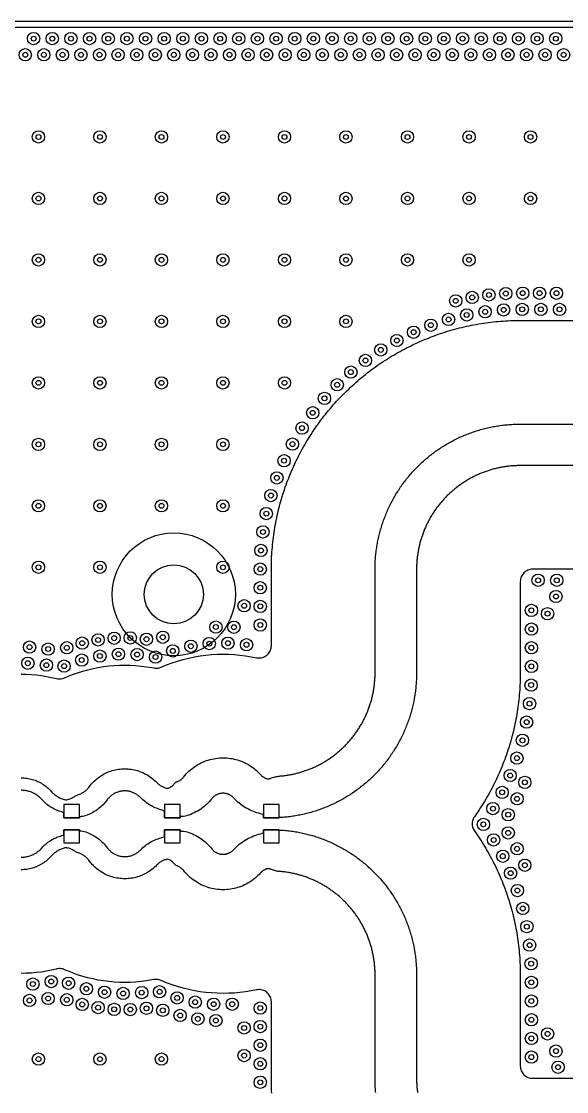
# Model space of a CAD drawing. Header units: millimetres. Extents: x 0 to 121, y -74 to 63.
# Drawn here: x 40.56 to 62.72, y 19.93 to 63.45 of the extents above; entities that cross this region are included whole.
import ezdxf

# ---------------------------------------------------------------- set-up
doc = ezdxf.new("R2010")
doc.units = ezdxf.units.MM
for name, color, linetype in [('BOARD_OUTLINE', 5, 'Continuous'), ('MOUNT_HEAD_KEEPOUT', 6, 'Continuous'), ('MOUNT_HOLES_PTH', 1, 'Continuous'), ('RES_PADS_0402', 6, 'Continuous'), ('TOP_COPPER', 1, 'Continuous'), ('TOP_GROUND_POUR', 3, 'Continuous'), ('VIA_HOLES', 7, 'Continuous'), ('VIA_PADS', 2, 'Continuous')]:
    doc.layers.add(name, color=color, linetype=linetype)

msp = doc.modelspace()

# ---------------------------------------------------------------- linework, layer by layer
at = {"layer": 'BOARD_OUTLINE'}
msp.add_lwpolyline([(-0.25, -63.449), (99.034, -63.449), (99.034, 63.449), (-0.25, 63.449)], close=True, dxfattribs=at)
at = {"layer": 'MOUNT_HEAD_KEEPOUT'}
msp.add_circle((46.752, 40.15), 2.5, dxfattribs=at)
at = {"layer": 'MOUNT_HOLES_PTH'}
msp.add_circle((46.752, 40.15), 1.2, dxfattribs=at)
at = {"layer": 'RES_PADS_0402'}
for points in [[(42.279, 31.06), (42.919, 31.06), (42.919, 31.6), (42.279, 31.6)], [(46.372, 31.06), (47.012, 31.06), (47.012, 31.6), (46.372, 31.6)], [(50.396, 31.06), (51.036, 31.06), (51.036, 31.6), (50.396, 31.6)], [(42.279, 30.04), (42.919, 30.04), (42.919, 30.58), (42.279, 30.58)], [(46.372, 30.04), (47.012, 30.04), (47.012, 30.58), (46.372, 30.58)], [(50.396, 30.04), (51.036, 30.04), (51.036, 30.58), (50.396, 30.58)]]:
    msp.add_lwpolyline(points, close=True, dxfattribs=at)
at = {"layer": 'TOP_COPPER'}
for points in [[(40.551, 32.69), (40.608, 32.689), (40.665, 32.686), (40.722, 32.681), (40.779, 32.673), (40.835, 32.664), (40.892, 32.653), (40.947, 32.64), (41.003, 32.625), (41.057, 32.608), (41.111, 32.589), (41.165, 32.569), (41.217, 32.546), (41.269, 32.522), (41.32, 32.495), (41.37, 32.467), (41.419, 32.437), (41.466, 32.406), (41.513, 32.373), (41.558, 32.338), (41.602, 32.301), (41.645, 32.264), (41.687, 32.224), (41.727, 32.183), (41.792, 32.112), (41.819, 32.084), (41.848, 32.057), (41.877, 32.031), (41.908, 32.006), (41.939, 31.982), (41.971, 31.959), (42.004, 31.937), (42.037, 31.917), (42.071, 31.898), (42.106, 31.88), (42.142, 31.863), (42.178, 31.847), (42.214, 31.833), (42.252, 31.82), (42.289, 31.809), (42.328, 31.801), (42.367, 31.798), (42.407, 31.8), (42.447, 31.806), (42.486, 31.816), (42.525, 31.829), (42.563, 31.845), (42.599, 31.863), (42.634, 31.882), (42.668, 31.901), (42.7, 31.921), (42.731, 31.94), (42.762, 31.957), (42.792, 31.973), (42.822, 31.986), (42.852, 31.997), (42.883, 32.007), (42.913, 32.018), (42.943, 32.03), (42.972, 32.043), (43.001, 32.057), (43.029, 32.072), (43.057, 32.088), (43.084, 32.105), (43.111, 32.123), (43.137, 32.142), (43.162, 32.162), (43.186, 32.182), (43.21, 32.204), (43.233, 32.227), (43.255, 32.25), (43.276, 32.274), (43.296, 32.299), (43.355, 32.376), (43.396, 32.426), (43.439, 32.474), (43.483, 32.521), (43.529, 32.566), (43.577, 32.61), (43.626, 32.652), (43.677, 32.692), (43.729, 32.73), (43.782, 32.766), (43.837, 32.8), (43.893, 32.833), (43.95, 32.863), (44.008, 32.891), (44.067, 32.917), (44.127, 32.941), (44.188, 32.963), (44.25, 32.982), (44.312, 33), (44.375, 33.015), (44.438, 33.027), (44.502, 33.038), (44.566, 33.046), (44.63, 33.052), (44.695, 33.055), (44.759, 33.056), (44.825, 33.055), (44.89, 33.052), (44.956, 33.046), (45.021, 33.037), (45.086, 33.026), (45.15, 33.013), (45.214, 32.998), (45.277, 32.98), (45.339, 32.96), (45.401, 32.937), (45.462, 32.913), (45.521, 32.886), (45.58, 32.857), (45.638, 32.826), (45.694, 32.793), (45.75, 32.757), (45.804, 32.72), (45.856, 32.681), (45.907, 32.64), (45.957, 32.597), (46.005, 32.552), (46.074, 32.482), (46.098, 32.46), (46.122, 32.439), (46.148, 32.418), (46.174, 32.399), (46.201, 32.38), (46.228, 32.363), (46.256, 32.346), (46.285, 32.331), (46.314, 32.316), (46.344, 32.303), (46.374, 32.291), (46.404, 32.28), (46.435, 32.27), (46.468, 32.264), (46.501, 32.264), (46.535, 32.27), (46.568, 32.282), (46.602, 32.298), (46.633, 32.318), (46.664, 32.342), (46.692, 32.367), (46.719, 32.394), (46.743, 32.42), (46.766, 32.446), (46.787, 32.469), (46.808, 32.49), (46.827, 32.507), (46.847, 32.52), (46.868, 32.529), (46.889, 32.536), (46.91, 32.544), (46.931, 32.553), (46.951, 32.562), (46.971, 32.572), (46.99, 32.583), (47.009, 32.594), (47.028, 32.607), (47.046, 32.62), (47.064, 32.633), (47.081, 32.648), (47.097, 32.662), (47.113, 32.678), (47.129, 32.694), (47.143, 32.711), (47.206, 32.787), (47.257, 32.845), (47.31, 32.9), (47.364, 32.953), (47.421, 33.005), (47.48, 33.054), (47.541, 33.101), (47.603, 33.145), (47.667, 33.187), (47.732, 33.227), (47.799, 33.264), (47.867, 33.299), (47.937, 33.331), (48.008, 33.36), (48.079, 33.387), (48.152, 33.411), (48.225, 33.433), (48.3, 33.451), (48.375, 33.467), (48.45, 33.48), (48.526, 33.49), (48.602, 33.497), (48.679, 33.501), (48.755, 33.503), (48.83, 33.501), (48.904, 33.497), (48.978, 33.491), (49.052, 33.481), (49.126, 33.469), (49.199, 33.454), (49.271, 33.436), (49.343, 33.416), (49.414, 33.393), (49.484, 33.368), (49.553, 33.34), (49.621, 33.309), (49.688, 33.277), (49.754, 33.241), (49.818, 33.203), (49.881, 33.163), (49.942, 33.121), (50.002, 33.076), (50.06, 33.03), (50.116, 32.981), (50.171, 32.93), (50.223, 32.877), (50.289, 32.807), (50.304, 32.791), (50.32, 32.776), (50.336, 32.762), (50.353, 32.749), (50.37, 32.736), (50.388, 32.723), (50.407, 32.712), (50.425, 32.701), (50.444, 32.69), (50.464, 32.681), (50.484, 32.672), (50.504, 32.664), (50.524, 32.656), (50.545, 32.65), (50.566, 32.646), (50.588, 32.644), (50.61, 32.646), (50.632, 32.65), (50.654, 32.656), (50.675, 32.664), (50.696, 32.674), (50.716, 32.685), (50.758, 32.698), (50.8, 32.71), (50.842, 32.721), (50.883, 32.732), (50.925, 32.741), (50.966, 32.749), (51.007, 32.755), (51.049, 32.76), (51.09, 32.763), (51.132, 32.767), (51.173, 32.771), (51.215, 32.776), (51.256, 32.781), (51.297, 32.787), (51.338, 32.793), (51.38, 32.799), (51.421, 32.806), (51.462, 32.813), (51.503, 32.821), (51.543, 32.829), (51.584, 32.837), (51.625, 32.846), (51.666, 32.855), (51.706, 32.864), (51.747, 32.874), (51.787, 32.885), (51.827, 32.896), (51.867, 32.907), (51.907, 32.918), (51.947, 32.93), (51.987, 32.943), (52.027, 32.955), (52.066, 32.969), (52.106, 32.982), (52.145, 32.996), (52.184, 33.01), (52.223, 33.025), (52.262, 33.04), (52.3, 33.056), (52.339, 33.071), (52.377, 33.088), (52.416, 33.104), (52.454, 33.121), (52.491, 33.139), (52.529, 33.156), (52.567, 33.174), (52.604, 33.193), (52.641, 33.212), (52.678, 33.231), (52.715, 33.25), (52.751, 33.27), (52.788, 33.291), (52.824, 33.311), (52.86, 33.332), (52.896, 33.354), (52.931, 33.375), (52.967, 33.397), (53.002, 33.42), (53.037, 33.443), (53.071, 33.466), (53.106, 33.489), (53.14, 33.513), (53.174, 33.537), (53.208, 33.562), (53.241, 33.586), (53.274, 33.611), (53.307, 33.637), (53.34, 33.663), (53.372, 33.689), (53.405, 33.715), (53.437, 33.742), (53.468, 33.769), (53.5, 33.796), (53.531, 33.824), (53.562, 33.852), (53.592, 33.88), (53.623, 33.909), (53.653, 33.938), (53.682, 33.967), (53.712, 33.996), (53.741, 34.026), (53.77, 34.056), (53.798, 34.086), (53.827, 34.117), (53.855, 34.148), (53.882, 34.179), (53.91, 34.21), (53.937, 34.242), (53.963, 34.274), (53.99, 34.306), (54.016, 34.339), (54.042, 34.371), (54.067, 34.404), (54.092, 34.438), (54.117, 34.471), (54.141, 34.505), (54.166, 34.539), (54.189, 34.573), (54.213, 34.607), (54.236, 34.642), (54.259, 34.677), (54.281, 34.712), (54.303, 34.747), (54.325, 34.783), (54.346, 34.819), (54.367, 34.855), (54.388, 34.891), (54.408, 34.927), (54.428, 34.964), (54.448, 35), (54.467, 35.037), (54.486, 35.075), (54.504, 35.112), (54.522, 35.149), (54.54, 35.187), (54.557, 35.225), (54.574, 35.263), (54.591, 35.301), (54.607, 35.34), (54.623, 35.378), (54.638, 35.417), (54.654, 35.456), (54.668, 35.495), (54.683, 35.534), (54.696, 35.573), (54.71, 35.612), (54.723, 35.652), (54.736, 35.692), (54.748, 35.731), (54.76, 35.771), (54.772, 35.811), (54.783, 35.851), (54.794, 35.892), (54.804, 35.932), (54.814, 35.972), (54.824, 36.013), (54.833, 36.054), (54.842, 36.094), (54.85, 36.135), (54.858, 36.176), (54.866, 36.217), (54.873, 36.258), (54.879, 36.299), (54.886, 36.34), (54.892, 36.381), (54.897, 36.423), (54.902, 36.464), (54.907, 36.505), (54.911, 36.547), (54.915, 36.588), (54.919, 36.63), (54.922, 36.671), (54.925, 36.713), (54.927, 36.755), (54.929, 36.796), (54.93, 36.838), (54.931, 36.879), (54.932, 36.921), (54.932, 36.963), (54.932, 41.171), (54.932, 41.229), (54.933, 41.287), (54.935, 41.345), (54.937, 41.404), (54.939, 41.462), (54.942, 41.52), (54.946, 41.578), (54.95, 41.637), (54.955, 41.695), (54.961, 41.753), (54.967, 41.811), (54.973, 41.869), (54.981, 41.927), (54.988, 41.984), (54.997, 42.042), (55.006, 42.1), (55.015, 42.157), (55.025, 42.215), (55.036, 42.272), (55.047, 42.329), (55.059, 42.386), (55.071, 42.443), (55.084, 42.5), (55.097, 42.557), (55.111, 42.614), (55.126, 42.67), (55.141, 42.726), (55.156, 42.783), (55.173, 42.839), (55.189, 42.894), (55.207, 42.95), (55.225, 43.006), (55.243, 43.061), (55.262, 43.116), (55.281, 43.171), (55.301, 43.226), (55.322, 43.28), (55.343, 43.335), (55.365, 43.389), (55.387, 43.443), (55.41, 43.497), (55.433, 43.55), (55.457, 43.603), (55.481, 43.656), (55.506, 43.709), (55.531, 43.762), (55.557, 43.814), (55.583, 43.866), (55.61, 43.918), (55.638, 43.969), (55.666, 44.02), (55.694, 44.071), (55.723, 44.122), (55.752, 44.172), (55.782, 44.222), (55.813, 44.272), (55.843, 44.322), (55.875, 44.371), (55.907, 44.42), (55.939, 44.468), (55.972, 44.516), (56.005, 44.564), (56.039, 44.612), (56.073, 44.659), (56.108, 44.706), (56.143, 44.752), (56.179, 44.798), (56.215, 44.844), (56.251, 44.89), (56.288, 44.935), (56.326, 44.98), (56.363, 45.024), (56.402, 45.068), (56.44, 45.112), (56.48, 45.155), (56.519, 45.198), (56.559, 45.24), (56.6, 45.282), (56.64, 45.324), (56.682, 45.365), (56.723, 45.406), (56.765, 45.446), (56.808, 45.486), (56.851, 45.526), (56.894, 45.565), (56.937, 45.604), (56.981, 45.642), (57.026, 45.68), (57.07, 45.717), (57.116, 45.754), (57.161, 45.791), (57.207, 45.827), (57.253, 45.862), (57.3, 45.897), (57.346, 45.932), (57.394, 45.966), (57.441, 46), (57.489, 46.033), (57.537, 46.066), (57.586, 46.099), (57.635, 46.13), (57.684, 46.162), (57.733, 46.193), (57.783, 46.223), (57.833, 46.253), (57.883, 46.282), (57.934, 46.311), (57.985, 46.34), (58.036, 46.368), (58.088, 46.395), (58.139, 46.422), (58.191, 46.448), (58.244, 46.474), (58.296, 46.499), (58.349, 46.524), (58.402, 46.549), (58.455, 46.572), (58.509, 46.596), (58.562, 46.618), (58.616, 46.641), (58.671, 46.662), (58.725, 46.683), (58.779, 46.704), (58.834, 46.724), (58.889, 46.743), (58.944, 46.762), (59, 46.781), (59.055, 46.799), (59.111, 46.816), (59.167, 46.833), (59.223, 46.849), (59.279, 46.864), (59.335, 46.88), (59.392, 46.894), (59.448, 46.908), (59.505, 46.922), (59.562, 46.934), (59.619, 46.947), (59.676, 46.958), (59.733, 46.97), (59.791, 46.98), (59.848, 46.99), (59.906, 47), (59.963, 47.009), (60.021, 47.017), (60.079, 47.025), (60.137, 47.032), (60.195, 47.038), (60.253, 47.044), (60.311, 47.05), (60.369, 47.055), (60.427, 47.059), (60.485, 47.063), (60.543, 47.066), (60.602, 47.069), (60.66, 47.071), (60.718, 47.072), (60.776, 47.073), (60.835, 47.073), (64.835, 47.073)], [(64.835, 45.387), (60.835, 45.387), (60.793, 45.387), (60.751, 45.386), (60.71, 45.385), (60.668, 45.383), (60.627, 45.382), (60.585, 45.379), (60.543, 45.377), (60.502, 45.374), (60.46, 45.37), (60.419, 45.366), (60.377, 45.362), (60.336, 45.357), (60.295, 45.352), (60.253, 45.346), (60.212, 45.341), (60.171, 45.334), (60.13, 45.327), (60.089, 45.32), (60.048, 45.313), (60.007, 45.305), (59.966, 45.296), (59.926, 45.288), (59.885, 45.278), (59.844, 45.269), (59.804, 45.259), (59.764, 45.248), (59.723, 45.238), (59.683, 45.226), (59.643, 45.215), (59.603, 45.203), (59.564, 45.191), (59.524, 45.178), (59.484, 45.165), (59.445, 45.151), (59.406, 45.137), (59.367, 45.123), (59.328, 45.108), (59.289, 45.093), (59.25, 45.078), (59.212, 45.062), (59.173, 45.046), (59.135, 45.029), (59.097, 45.012), (59.059, 44.995), (59.022, 44.977), (58.984, 44.959), (58.947, 44.94), (58.91, 44.922), (58.873, 44.902), (58.836, 44.883), (58.799, 44.863), (58.763, 44.843), (58.727, 44.822), (58.691, 44.801), (58.655, 44.78), (58.619, 44.758), (58.584, 44.736), (58.549, 44.713), (58.514, 44.691), (58.479, 44.667), (58.445, 44.644), (58.411, 44.62), (58.377, 44.596), (58.343, 44.572), (58.31, 44.547), (58.276, 44.522), (58.243, 44.496), (58.211, 44.471), (58.178, 44.445), (58.146, 44.418), (58.114, 44.391), (58.082, 44.364), (58.051, 44.337), (58.02, 44.309), (57.989, 44.281), (57.958, 44.253), (57.928, 44.225), (57.898, 44.196), (57.868, 44.167), (57.839, 44.137), (57.81, 44.107), (57.781, 44.077), (57.752, 44.047), (57.724, 44.016), (57.696, 43.986), (57.668, 43.954), (57.641, 43.923), (57.614, 43.891), (57.587, 43.859), (57.561, 43.827), (57.535, 43.795), (57.509, 43.762), (57.483, 43.729), (57.458, 43.696), (57.434, 43.662), (57.409, 43.629), (57.385, 43.595), (57.361, 43.56), (57.338, 43.526), (57.315, 43.491), (57.292, 43.456), (57.27, 43.421), (57.247, 43.386), (57.226, 43.35), (57.204, 43.315), (57.183, 43.279), (57.163, 43.242), (57.142, 43.206), (57.123, 43.17), (57.103, 43.133), (57.084, 43.096), (57.065, 43.059), (57.046, 43.021), (57.028, 42.984), (57.011, 42.946), (56.993, 42.908), (56.976, 42.87), (56.96, 42.832), (56.943, 42.794), (56.928, 42.755), (56.912, 42.716), (56.897, 42.678), (56.882, 42.639), (56.868, 42.6), (56.854, 42.56), (56.841, 42.521), (56.827, 42.481), (56.815, 42.442), (56.802, 42.402), (56.79, 42.362), (56.779, 42.322), (56.768, 42.282), (56.757, 42.242), (56.746, 42.201), (56.736, 42.161), (56.727, 42.12), (56.718, 42.08), (56.709, 42.039), (56.701, 41.998), (56.693, 41.957), (56.685, 41.916), (56.678, 41.875), (56.671, 41.834), (56.665, 41.793), (56.659, 41.752), (56.653, 41.711), (56.648, 41.669), (56.643, 41.628), (56.639, 41.586), (56.635, 41.545), (56.632, 41.503), (56.629, 41.462), (56.626, 41.42), (56.624, 41.379), (56.622, 41.337), (56.62, 41.295), (56.619, 41.254), (56.619, 41.212), (56.619, 41.171), (56.619, 36.963), (56.618, 36.904), (56.617, 36.846), (56.616, 36.788), (56.614, 36.729), (56.611, 36.671), (56.608, 36.613), (56.604, 36.555), (56.6, 36.497), (56.595, 36.439), (56.59, 36.381), (56.584, 36.323), (56.577, 36.265), (56.57, 36.207), (56.562, 36.149), (56.554, 36.091), (56.545, 36.034), (56.535, 35.976), (56.525, 35.919), (56.515, 35.861), (56.504, 35.804), (56.492, 35.747), (56.48, 35.69), (56.467, 35.633), (56.453, 35.576), (56.439, 35.52), (56.425, 35.463), (56.41, 35.407), (56.394, 35.351), (56.378, 35.295), (56.361, 35.239), (56.344, 35.183), (56.326, 35.128), (56.308, 35.072), (56.289, 35.017), (56.269, 34.962), (56.249, 34.907), (56.229, 34.853), (56.207, 34.798), (56.186, 34.744), (56.164, 34.69), (56.141, 34.637), (56.118, 34.583), (56.094, 34.53), (56.07, 34.477), (56.045, 34.424), (56.019, 34.372), (55.994, 34.319), (55.967, 34.267), (55.94, 34.216), (55.913, 34.164), (55.885, 34.113), (55.857, 34.062), (55.828, 34.011), (55.798, 33.961), (55.768, 33.911), (55.738, 33.861), (55.707, 33.812), (55.676, 33.763), (55.644, 33.714), (55.612, 33.665), (55.579, 33.617), (55.545, 33.569), (55.512, 33.522), (55.477, 33.474), (55.443, 33.427), (55.408, 33.381), (55.372, 33.335), (55.336, 33.289), (55.299, 33.243), (55.262, 33.198), (55.225, 33.154), (55.187, 33.109), (55.149, 33.065), (55.11, 33.022), (55.071, 32.978), (55.031, 32.936), (54.991, 32.893), (54.951, 32.851), (54.91, 32.81), (54.869, 32.768), (54.827, 32.727), (54.785, 32.687), (54.743, 32.647), (54.7, 32.607), (54.657, 32.568), (54.613, 32.53), (54.569, 32.491), (54.525, 32.453), (54.48, 32.416), (54.435, 32.379), (54.39, 32.343), (54.344, 32.307), (54.298, 32.271), (54.251, 32.236), (54.204, 32.201), (54.157, 32.167), (54.109, 32.133), (54.062, 32.1), (54.013, 32.067), (53.965, 32.035), (53.916, 32.003), (53.867, 31.971), (53.817, 31.941), (53.768, 31.91), (53.718, 31.88), (53.667, 31.851), (53.617, 31.822), (53.566, 31.793), (53.514, 31.766), (53.463, 31.738), (53.411, 31.711), (53.359, 31.685), (53.307, 31.659), (53.254, 31.634), (53.202, 31.609), (53.149, 31.585), (53.095, 31.561), (53.042, 31.538), (52.988, 31.515), (52.934, 31.493), (52.88, 31.471), (52.826, 31.45), (52.771, 31.429), (52.716, 31.409), (52.661, 31.39), (52.606, 31.371), (52.551, 31.353), (52.495, 31.335), (52.44, 31.317), (52.384, 31.301), (52.328, 31.284), (52.272, 31.269), (52.215, 31.254), (52.159, 31.239), (52.102, 31.225), (52.046, 31.212), (51.989, 31.199), (51.932, 31.187), (51.875, 31.175), (51.817, 31.164), (51.76, 31.153), (51.703, 31.143), (51.645, 31.134), (51.587, 31.125), (51.53, 31.116), (51.472, 31.109), (51.414, 31.101), (51.356, 31.095), (51.298, 31.089), (51.24, 31.083), (51.182, 31.078), (51.124, 31.075), (51.065, 31.075), (51.036, 31.076), (51.036, 31.06), (50.396, 31.06), (50.396, 31.19), (50.343, 31.205), (50.271, 31.225), (50.199, 31.247), (50.128, 31.269), (50.057, 31.292), (49.987, 31.317), (49.918, 31.345), (49.85, 31.375), (49.783, 31.408), (49.718, 31.444), (49.653, 31.481), (49.59, 31.521), (49.529, 31.564), (49.469, 31.608), (49.411, 31.655), (49.355, 31.704), (49.301, 31.755), (49.248, 31.808), (49.183, 31.878), (49.167, 31.894), (49.151, 31.908), (49.135, 31.923), (49.118, 31.936), (49.101, 31.949), (49.083, 31.961), (49.065, 31.973), (49.046, 31.984), (49.027, 31.994), (49.007, 32.004), (48.988, 32.013), (48.967, 32.021), (48.947, 32.028), (48.926, 32.035), (48.905, 32.041), (48.884, 32.046), (48.863, 32.05), (48.842, 32.054), (48.82, 32.057), (48.799, 32.059), (48.777, 32.06), (48.755, 32.06), (48.733, 32.06), (48.711, 32.059), (48.689, 32.057), (48.666, 32.054), (48.644, 32.05), (48.623, 32.045), (48.601, 32.04), (48.58, 32.034), (48.558, 32.027), (48.538, 32.019), (48.517, 32.01), (48.497, 32.001), (48.477, 31.991), (48.457, 31.98), (48.438, 31.968), (48.42, 31.956), (48.402, 31.943), (48.384, 31.93), (48.367, 31.915), (48.35, 31.9), (48.334, 31.885), (48.319, 31.869), (48.304, 31.852), (48.242, 31.776), (48.191, 31.718), (48.138, 31.663), (48.083, 31.609), (48.026, 31.558), (47.967, 31.509), (47.907, 31.462), (47.845, 31.418), (47.781, 31.376), (47.715, 31.336), (47.648, 31.299), (47.58, 31.264), (47.511, 31.232), (47.44, 31.202), (47.368, 31.176), (47.296, 31.152), (47.221, 31.133), (47.145, 31.122), (47.068, 31.119), (47.012, 31.122), (47.012, 31.06), (46.372, 31.06), (46.372, 31.332), (46.362, 31.337), (46.299, 31.363), (46.237, 31.386), (46.175, 31.407), (46.113, 31.427), (46.051, 31.45), (45.99, 31.474), (45.93, 31.501), (45.872, 31.53), (45.814, 31.561), (45.757, 31.595), (45.702, 31.63), (45.648, 31.667), (45.595, 31.707), (45.544, 31.748), (45.495, 31.791), (45.447, 31.835), (45.378, 31.905), (45.354, 31.927), (45.329, 31.949), (45.304, 31.969), (45.278, 31.989), (45.251, 32.007), (45.224, 32.025), (45.196, 32.041), (45.167, 32.057), (45.138, 32.071), (45.108, 32.084), (45.078, 32.097), (45.047, 32.108), (45.016, 32.118), (44.985, 32.127), (44.953, 32.134), (44.921, 32.141), (44.889, 32.146), (44.857, 32.15), (44.824, 32.153), (44.792, 32.155), (44.759, 32.156), (44.727, 32.155), (44.695, 32.153), (44.663, 32.15), (44.632, 32.146), (44.6, 32.141), (44.568, 32.135), (44.537, 32.127), (44.506, 32.119), (44.476, 32.109), (44.446, 32.098), (44.416, 32.086), (44.386, 32.074), (44.358, 32.06), (44.329, 32.045), (44.301, 32.028), (44.274, 32.011), (44.248, 31.993), (44.222, 31.975), (44.197, 31.955), (44.172, 31.934), (44.149, 31.912), (44.126, 31.89), (44.104, 31.867), (44.082, 31.842), (44.062, 31.818), (44.004, 31.741), (43.963, 31.691), (43.92, 31.642), (43.875, 31.595), (43.829, 31.55), (43.782, 31.507), (43.732, 31.465), (43.682, 31.425), (43.63, 31.387), (43.576, 31.35), (43.521, 31.316), (43.465, 31.284), (43.408, 31.253), (43.35, 31.225), (43.291, 31.199), (43.231, 31.175), (43.17, 31.154), (43.109, 31.134), (43.046, 31.12), (42.982, 31.111), (42.919, 31.107), (42.919, 31.06), (42.279, 31.06), (42.279, 31.275), (42.256, 31.284), (42.202, 31.303), (42.147, 31.321), (42.093, 31.338), (42.039, 31.357), (41.985, 31.377), (41.933, 31.4), (41.881, 31.424), (41.83, 31.451), (41.78, 31.479), (41.731, 31.509), (41.684, 31.54), (41.637, 31.573), (41.592, 31.608), (41.547, 31.645), (41.504, 31.682), (41.463, 31.722), (41.423, 31.763), (41.358, 31.834), (41.33, 31.862), (41.302, 31.889), (41.272, 31.915), (41.242, 31.94), (41.211, 31.964), (41.179, 31.987), (41.146, 32.009), (41.113, 32.029), (41.078, 32.048), (41.044, 32.066), (41.008, 32.083), (40.972, 32.099), (40.935, 32.113), (40.898, 32.126), (40.861, 32.137), (40.823, 32.148), (40.785, 32.157), (40.746, 32.164), (40.707, 32.171), (40.668, 32.175), (40.629, 32.179), (40.59, 32.181), (40.551, 32.182)], [(40.551, 29.458), (40.59, 29.459), (40.629, 29.461), (40.668, 29.465), (40.707, 29.469), (40.746, 29.476), (40.785, 29.483), (40.823, 29.492), (40.861, 29.503), (40.898, 29.514), (40.935, 29.527), (40.972, 29.541), (41.008, 29.557), (41.044, 29.574), (41.078, 29.592), (41.113, 29.611), (41.146, 29.631), (41.179, 29.653), (41.211, 29.676), (41.242, 29.7), (41.272, 29.725), (41.302, 29.751), (41.33, 29.778), (41.358, 29.806), (41.423, 29.877), (41.463, 29.918), (41.504, 29.958), (41.547, 29.995), (41.592, 30.032), (41.637, 30.067), (41.684, 30.1), (41.731, 30.131), (41.78, 30.161), (41.83, 30.189), (41.881, 30.216), (41.933, 30.24), (41.985, 30.263), (42.039, 30.283), (42.093, 30.302), (42.147, 30.319), (42.202, 30.337), (42.256, 30.356), (42.279, 30.365), (42.279, 30.58), (42.919, 30.58), (42.919, 30.533), (42.982, 30.529), (43.046, 30.52), (43.109, 30.506), (43.17, 30.486), (43.231, 30.465), (43.291, 30.441), (43.35, 30.415), (43.408, 30.387), (43.465, 30.356), (43.521, 30.324), (43.576, 30.29), (43.63, 30.253), (43.682, 30.215), (43.732, 30.175), (43.782, 30.133), (43.829, 30.09), (43.875, 30.045), (43.92, 29.998), (43.963, 29.949), (44.004, 29.899), (44.062, 29.822), (44.082, 29.798), (44.104, 29.773), (44.126, 29.75), (44.149, 29.728), (44.172, 29.706), (44.197, 29.685), (44.222, 29.665), (44.248, 29.647), (44.274, 29.629), (44.301, 29.612), (44.329, 29.595), (44.358, 29.58), (44.386, 29.566), (44.416, 29.554), (44.446, 29.542), (44.476, 29.531), (44.506, 29.521), (44.537, 29.513), (44.568, 29.505), (44.6, 29.499), (44.632, 29.494), (44.663, 29.49), (44.695, 29.487), (44.727, 29.485), (44.759, 29.484), (44.792, 29.485), (44.824, 29.487), (44.857, 29.49), (44.889, 29.494), (44.921, 29.499), (44.953, 29.506), (44.985, 29.513), (45.016, 29.522), (45.047, 29.532), (45.078, 29.543), (45.108, 29.556), (45.138, 29.569), (45.167, 29.583), (45.196, 29.599), (45.224, 29.615), (45.251, 29.633), (45.278, 29.651), (45.304, 29.671), (45.329, 29.691), (45.354, 29.713), (45.378, 29.735), (45.447, 29.805), (45.495, 29.849), (45.544, 29.892), (45.595, 29.933), (45.648, 29.973), (45.702, 30.01), (45.757, 30.045), (45.814, 30.079), (45.872, 30.11), (45.93, 30.139), (45.99, 30.166), (46.051, 30.19), (46.113, 30.213), (46.175, 30.233), (46.237, 30.254), (46.299, 30.277), (46.362, 30.303), (46.372, 30.308), (46.372, 30.58), (47.012, 30.58), (47.012, 30.518), (47.068, 30.521), (47.145, 30.518), (47.221, 30.507), (47.296, 30.488), (47.368, 30.464), (47.44, 30.438), (47.511, 30.408), (47.58, 30.376), (47.648, 30.341), (47.715, 30.304), (47.781, 30.264), (47.845, 30.222), (47.907, 30.178), (47.967, 30.131), (48.026, 30.082), (48.083, 30.031), (48.138, 29.977), (48.191, 29.922), (48.242, 29.864), (48.304, 29.788), (48.319, 29.771), (48.334, 29.755), (48.35, 29.74), (48.367, 29.725), (48.384, 29.71), (48.402, 29.697), (48.42, 29.684), (48.438, 29.672), (48.457, 29.66), (48.477, 29.649), (48.497, 29.639), (48.517, 29.63), (48.538, 29.621), (48.558, 29.613), (48.58, 29.606), (48.601, 29.6), (48.623, 29.595), (48.644, 29.59), (48.666, 29.586), (48.689, 29.583), (48.711, 29.581), (48.733, 29.58), (48.755, 29.58), (48.777, 29.58), (48.799, 29.581), (48.82, 29.583), (48.842, 29.586), (48.863, 29.59), (48.884, 29.594), (48.905, 29.599), (48.926, 29.605), (48.947, 29.612), (48.967, 29.619), (48.988, 29.627), (49.007, 29.636), (49.027, 29.646), (49.046, 29.656), (49.065, 29.667), (49.083, 29.679), (49.101, 29.691), (49.118, 29.704), (49.135, 29.717), (49.151, 29.732), (49.167, 29.746), (49.183, 29.762), (49.248, 29.832), (49.301, 29.885), (49.355, 29.936), (49.411, 29.985), (49.469, 30.032), (49.529, 30.076), (49.59, 30.119), (49.653, 30.159), (49.718, 30.196), (49.783, 30.232), (49.85, 30.265), (49.918, 30.295), (49.987, 30.323), (50.057, 30.348), (50.128, 30.371), (50.199, 30.393), (50.271, 30.415), (50.343, 30.435), (50.396, 30.45), (50.396, 30.58), (51.036, 30.58), (51.036, 30.564), (51.065, 30.565), (51.124, 30.565), (51.182, 30.562), (51.24, 30.557), (51.298, 30.551), (51.356, 30.545), (51.414, 30.539), (51.472, 30.531), (51.53, 30.524), (51.587, 30.515), (51.645, 30.506), (51.703, 30.497), (51.76, 30.487), (51.817, 30.476), (51.875, 30.465), (51.932, 30.453), (51.989, 30.441), (52.046, 30.428), (52.102, 30.415), (52.159, 30.401), (52.215, 30.386), (52.272, 30.371), (52.328, 30.356), (52.384, 30.339), (52.44, 30.323), (52.495, 30.305), (52.551, 30.287), (52.606, 30.269), (52.661, 30.25), (52.716, 30.231), (52.771, 30.211), (52.826, 30.19), (52.88, 30.169), (52.934, 30.147), (52.988, 30.125), (53.042, 30.102), (53.095, 30.079), (53.149, 30.055), (53.202, 30.031), (53.254, 30.006), (53.307, 29.981), (53.359, 29.955), (53.411, 29.929), (53.463, 29.902), (53.514, 29.874), (53.566, 29.847), (53.617, 29.818), (53.667, 29.789), (53.718, 29.76), (53.768, 29.73), (53.817, 29.699), (53.867, 29.669), (53.916, 29.637), (53.965, 29.605), (54.013, 29.573), (54.062, 29.54), (54.109, 29.507), (54.157, 29.473), (54.204, 29.439), (54.251, 29.404), (54.298, 29.369), (54.344, 29.333), (54.39, 29.297), (54.435, 29.261), (54.48, 29.224), (54.525, 29.187), (54.569, 29.149), (54.613, 29.11), (54.657, 29.072), (54.7, 29.033), (54.743, 28.993), (54.785, 28.953), (54.827, 28.913), (54.869, 28.872), (54.91, 28.83), (54.951, 28.789), (54.991, 28.747), (55.031, 28.704), (55.071, 28.662), (55.11, 28.618), (55.149, 28.575), (55.187, 28.531), (55.225, 28.486), (55.262, 28.442), (55.299, 28.397), (55.336, 28.351), (55.372, 28.305), (55.408, 28.259), (55.443, 28.213), (55.477, 28.166), (55.512, 28.118), (55.545, 28.071), (55.579, 28.023), (55.612, 27.975), (55.644, 27.926), (55.676, 27.877), (55.707, 27.828), (55.738, 27.779), (55.768, 27.729), (55.798, 27.679), (55.828, 27.629), (55.857, 27.578), (55.885, 27.527), (55.913, 27.476), (55.94, 27.424), (55.967, 27.373), (55.994, 27.321), (56.019, 27.268), (56.045, 27.216), (56.07, 27.163), (56.094, 27.11), (56.118, 27.057), (56.141, 27.003), (56.164, 26.95), (56.186, 26.896), (56.207, 26.842), (56.229, 26.787), (56.249, 26.733), (56.269, 26.678), (56.289, 26.623), (56.308, 26.568), (56.326, 26.512), (56.344, 26.457), (56.361, 26.401), (56.378, 26.345), (56.394, 26.289), (56.41, 26.233), (56.425, 26.177), (56.439, 26.12), (56.453, 26.064), (56.467, 26.007), (56.48, 25.95), (56.492, 25.893), (56.504, 25.836), (56.515, 25.779), (56.525, 25.721), (56.535, 25.664), (56.545, 25.606), (56.554, 25.549), (56.562, 25.491), (56.57, 25.433), (56.577, 25.375), (56.584, 25.317), (56.59, 25.259), (56.595, 25.201), (56.6, 25.143), (56.604, 25.085), (56.608, 25.027), (56.611, 24.969), (56.614, 24.911), (56.616, 24.852), (56.617, 24.794), (56.618, 24.736), (56.619, 24.677), (56.619, 20.469), (56.619, 20.428), (56.619, 20.386), (56.62, 20.345), (56.622, 20.303), (56.624, 20.261), (56.626, 20.22), (56.629, 20.178), (56.632, 20.137), (56.635, 20.095), (56.639, 20.054), (56.643, 20.012), (56.648, 19.971), (56.653, 19.929), (56.659, 19.888)], [(54.961, 19.887), (54.955, 19.945), (54.95, 20.003), (54.946, 20.062), (54.942, 20.12), (54.939, 20.178), (54.937, 20.236), (54.935, 20.295), (54.933, 20.353), (54.932, 20.411), (54.932, 20.469), (54.932, 24.677), (54.932, 24.719), (54.931, 24.761), (54.93, 24.802), (54.929, 24.844), (54.927, 24.885), (54.925, 24.927), (54.922, 24.969), (54.919, 25.01), (54.915, 25.052), (54.911, 25.093), (54.907, 25.135), (54.902, 25.176), (54.897, 25.217), (54.892, 25.259), (54.886, 25.3), (54.879, 25.341), (54.873, 25.382), (54.866, 25.423), (54.858, 25.464), (54.85, 25.505), (54.842, 25.546), (54.833, 25.586), (54.824, 25.627), (54.814, 25.668), (54.804, 25.708), (54.794, 25.748), (54.783, 25.789), (54.772, 25.829), (54.76, 25.869), (54.748, 25.909), (54.736, 25.948), (54.723, 25.988), (54.71, 26.028), (54.696, 26.067), (54.683, 26.106), (54.668, 26.145), (54.654, 26.184), (54.638, 26.223), (54.623, 26.262), (54.607, 26.3), (54.591, 26.339), (54.574, 26.377), (54.557, 26.415), (54.54, 26.453), (54.522, 26.491), (54.504, 26.528), (54.486, 26.565), (54.467, 26.603), (54.448, 26.64), (54.428, 26.676), (54.408, 26.713), (54.388, 26.749), (54.367, 26.785), (54.346, 26.821), (54.325, 26.857), (54.303, 26.893), (54.281, 26.928), (54.259, 26.963), (54.236, 26.998), (54.213, 27.033), (54.189, 27.067), (54.166, 27.101), (54.141, 27.135), (54.117, 27.169), (54.092, 27.202), (54.067, 27.236), (54.042, 27.269), (54.016, 27.301), (53.99, 27.334), (53.963, 27.366), (53.937, 27.398), (53.91, 27.43), (53.882, 27.461), (53.855, 27.492), (53.827, 27.523), (53.798, 27.554), (53.77, 27.584), (53.741, 27.614), (53.712, 27.644), (53.682, 27.673), (53.653, 27.702), (53.623, 27.731), (53.592, 27.76), (53.562, 27.788), (53.531, 27.816), (53.5, 27.844), (53.468, 27.871), (53.437, 27.898), (53.405, 27.925), (53.372, 27.951), (53.34, 27.977), (53.307, 28.003), (53.274, 28.029), (53.241, 28.054), (53.208, 28.078), (53.174, 28.103), (53.14, 28.127), (53.106, 28.151), (53.071, 28.174), (53.037, 28.197), (53.002, 28.22), (52.967, 28.243), (52.931, 28.265), (52.896, 28.286), (52.86, 28.308), (52.824, 28.329), (52.788, 28.349), (52.751, 28.37), (52.715, 28.39), (52.678, 28.409), (52.641, 28.428), (52.604, 28.447), (52.567, 28.466), (52.529, 28.484), (52.491, 28.501), (52.454, 28.519), (52.416, 28.536), (52.377, 28.552), (52.339, 28.569), (52.3, 28.584), (52.262, 28.6), (52.223, 28.615), (52.184, 28.63), (52.145, 28.644), (52.106, 28.658), (52.066, 28.671), (52.027, 28.685), (51.987, 28.697), (51.947, 28.71), (51.907, 28.722), (51.867, 28.733), (51.827, 28.744), (51.787, 28.755), (51.747, 28.766), (51.706, 28.776), (51.666, 28.785), (51.625, 28.794), (51.584, 28.803), (51.543, 28.811), (51.503, 28.819), (51.462, 28.827), (51.421, 28.834), (51.38, 28.841), (51.338, 28.847), (51.297, 28.853), (51.256, 28.859), (51.215, 28.864), (51.173, 28.869), (51.132, 28.873), (51.09, 28.877), (51.049, 28.88), (51.007, 28.885), (50.966, 28.891), (50.925, 28.899), (50.883, 28.908), (50.842, 28.919), (50.8, 28.93), (50.758, 28.942), (50.716, 28.955), (50.696, 28.966), (50.675, 28.976), (50.654, 28.984), (50.632, 28.99), (50.61, 28.994), (50.588, 28.996), (50.566, 28.994), (50.545, 28.99), (50.524, 28.984), (50.504, 28.976), (50.484, 28.968), (50.464, 28.959), (50.444, 28.95), (50.425, 28.939), (50.407, 28.928), (50.388, 28.917), (50.37, 28.904), (50.353, 28.891), (50.336, 28.878), (50.32, 28.864), (50.304, 28.849), (50.289, 28.833), (50.223, 28.763), (50.171, 28.71), (50.116, 28.659), (50.06, 28.61), (50.002, 28.564), (49.942, 28.519), (49.881, 28.477), (49.818, 28.437), (49.754, 28.399), (49.688, 28.363), (49.621, 28.331), (49.553, 28.3), (49.484, 28.272), (49.414, 28.247), (49.343, 28.224), (49.271, 28.204), (49.199, 28.186), (49.126, 28.171), (49.052, 28.159), (48.978, 28.149), (48.904, 28.143), (48.83, 28.139), (48.755, 28.137), (48.679, 28.139), (48.602, 28.143), (48.526, 28.15), (48.45, 28.16), (48.375, 28.173), (48.3, 28.189), (48.225, 28.207), (48.152, 28.229), (48.079, 28.253), (48.008, 28.28), (47.937, 28.309), (47.867, 28.341), (47.799, 28.376), (47.732, 28.413), (47.667, 28.453), (47.603, 28.495), (47.541, 28.539), (47.48, 28.586), (47.421, 28.635), (47.364, 28.687), (47.31, 28.74), (47.257, 28.795), (47.206, 28.853), (47.143, 28.929), (47.129, 28.946), (47.113, 28.962), (47.097, 28.978), (47.081, 28.992), (47.064, 29.007), (47.046, 29.02), (47.028, 29.033), (47.009, 29.046), (46.99, 29.057), (46.971, 29.068), (46.951, 29.078), (46.931, 29.087), (46.91, 29.096), (46.889, 29.104), (46.868, 29.111), (46.847, 29.12), (46.827, 29.133), (46.808, 29.15), (46.787, 29.171), (46.766, 29.194), (46.743, 29.22), (46.719, 29.246), (46.692, 29.273), (46.664, 29.298), (46.633, 29.322), (46.602, 29.342), (46.568, 29.358), (46.535, 29.37), (46.501, 29.376), (46.468, 29.376), (46.435, 29.37), (46.404, 29.36), (46.374, 29.349), (46.344, 29.337), (46.314, 29.324), (46.285, 29.309), (46.256, 29.294), (46.228, 29.277), (46.201, 29.26), (46.174, 29.241), (46.148, 29.222), (46.122, 29.201), (46.098, 29.18), (46.074, 29.158), (46.005, 29.088), (45.957, 29.043), (45.907, 29), (45.856, 28.959), (45.804, 28.92), (45.75, 28.883), (45.694, 28.847), (45.638, 28.814), (45.58, 28.783), (45.521, 28.754), (45.462, 28.727), (45.401, 28.703), (45.339, 28.68), (45.277, 28.66), (45.214, 28.642), (45.15, 28.627), (45.086, 28.614), (45.021, 28.603), (44.956, 28.594), (44.89, 28.588), (44.825, 28.585), (44.759, 28.584), (44.695, 28.585), (44.63, 28.588), (44.566, 28.594), (44.502, 28.602), (44.438, 28.613), (44.375, 28.625), (44.312, 28.64), (44.25, 28.658), (44.188, 28.677), (44.127, 28.699), (44.067, 28.723), (44.008, 28.749), (43.95, 28.777), (43.893, 28.807), (43.837, 28.84), (43.782, 28.874), (43.729, 28.91), (43.677, 28.948), (43.626, 28.988), (43.577, 29.03), (43.529, 29.074), (43.483, 29.119), (43.439, 29.166), (43.396, 29.214), (43.355, 29.264), (43.296, 29.341), (43.276, 29.366), (43.255, 29.39), (43.233, 29.413), (43.21, 29.436), (43.186, 29.458), (43.162, 29.478), (43.137, 29.498), (43.111, 29.517), (43.084, 29.535), (43.057, 29.552), (43.029, 29.568), (43.001, 29.583), (42.972, 29.597), (42.943, 29.61), (42.913, 29.622), (42.883, 29.633), (42.852, 29.643), (42.822, 29.654), (42.792, 29.667), (42.762, 29.683), (42.731, 29.7), (42.7, 29.719), (42.668, 29.739), (42.634, 29.758), (42.599, 29.777), (42.563, 29.795), (42.525, 29.811), (42.486, 29.824), (42.447, 29.834), (42.407, 29.84), (42.367, 29.842), (42.328, 29.839), (42.289, 29.831), (42.252, 29.82), (42.214, 29.807), (42.178, 29.793), (42.142, 29.777), (42.106, 29.76), (42.071, 29.742), (42.037, 29.723), (42.004, 29.703), (41.971, 29.681), (41.939, 29.658), (41.908, 29.634), (41.877, 29.609), (41.848, 29.583), (41.819, 29.556), (41.792, 29.528), (41.727, 29.457), (41.687, 29.416), (41.645, 29.376), (41.602, 29.339), (41.558, 29.302), (41.513, 29.267), (41.466, 29.234), (41.419, 29.203), (41.37, 29.173), (41.32, 29.145), (41.269, 29.118), (41.217, 29.094), (41.165, 29.071), (41.111, 29.051), (41.057, 29.032), (41.003, 29.015), (40.947, 29), (40.892, 28.987), (40.835, 28.976), (40.779, 28.967), (40.722, 28.959), (40.665, 28.954), (40.608, 28.951), (40.551, 28.95)]]:
    msp.add_lwpolyline(points, dxfattribs=at)
at = {"layer": 'TOP_GROUND_POUR'}
for points in [[(98.784, 63.199), (0, 63.199)], [(40.549, 36.906), (40.757, 36.901), (40.963, 36.891), (41.168, 36.872), (41.373, 36.848), (41.577, 36.814), (41.779, 36.775), (41.98, 36.727), (41.986, 36.725), (42.033, 36.716), (42.08, 36.711), (42.128, 36.71), (42.176, 36.715), (42.223, 36.723), (42.268, 36.736), (42.313, 36.753), (42.436, 36.805), (42.638, 36.885), (42.842, 36.958), (43.049, 37.024), (43.258, 37.082), (43.469, 37.132), (43.681, 37.175), (43.895, 37.21), (44.11, 37.237), (44.326, 37.257), (44.543, 37.269), (44.761, 37.273), (44.979, 37.269), (45.199, 37.256), (45.419, 37.236), (45.637, 37.208), (45.854, 37.172), (45.937, 37.157), (45.98, 37.15), (46.024, 37.147), (46.068, 37.148), (46.111, 37.153), (46.154, 37.161), (46.196, 37.173), (46.237, 37.189), (46.241, 37.191), (46.458, 37.282), (46.679, 37.364), (46.902, 37.438), (47.128, 37.503), (47.356, 37.56), (47.586, 37.609), (47.818, 37.648), (48.051, 37.679), (48.285, 37.701), (48.52, 37.715), (48.753, 37.719), (48.984, 37.715), (49.213, 37.702), (49.441, 37.681), (49.668, 37.652), (49.894, 37.615), (50.108, 37.575), (50.157, 37.567), (50.206, 37.563), (50.256, 37.565), (50.305, 37.571), (50.354, 37.583), (50.401, 37.599), (50.446, 37.619), (50.489, 37.644), (50.529, 37.673), (50.566, 37.706), (50.6, 37.743), (50.63, 37.783), (50.655, 37.825), (50.677, 37.87), (50.694, 37.916), (50.706, 37.965), (50.713, 38.014), (50.716, 38.063), (50.716, 41.022), (50.716, 41.125), (50.716, 41.186), (50.716, 41.278), (50.718, 41.37), (50.72, 41.47), (50.724, 41.57), (50.728, 41.67), (50.734, 41.77), (50.74, 41.87), (50.748, 41.969), (50.756, 42.069), (50.765, 42.169), (50.776, 42.268), (50.787, 42.367), (50.799, 42.467), (50.813, 42.566), (50.827, 42.665), (50.842, 42.763), (50.858, 42.862), (50.876, 42.96), (50.894, 43.059), (50.913, 43.157), (50.933, 43.255), (50.954, 43.352), (50.976, 43.45), (50.999, 43.547), (51.023, 43.644), (51.048, 43.741), (51.074, 43.838), (51.101, 43.934), (51.128, 44.03), (51.157, 44.126), (51.187, 44.221), (51.218, 44.316), (51.249, 44.411), (51.282, 44.506), (51.315, 44.6), (51.349, 44.694), (51.384, 44.788), (51.421, 44.881), (51.458, 44.974), (51.496, 45.066), (51.535, 45.158), (51.575, 45.25), (51.615, 45.341), (51.657, 45.432), (51.699, 45.522), (51.743, 45.612), (51.787, 45.702), (51.833, 45.791), (51.878, 45.88), (51.926, 45.968), (51.973, 46.056), (52.022, 46.143), (52.072, 46.23), (52.122, 46.316), (52.173, 46.402), (52.226, 46.487), (52.278, 46.572), (52.332, 46.656), (52.387, 46.74), (52.442, 46.823), (52.498, 46.906), (52.556, 46.988), (52.613, 47.07), (52.672, 47.15), (52.731, 47.231), (52.792, 47.311), (52.853, 47.39), (52.915, 47.468), (52.977, 47.546), (53.041, 47.623), (53.105, 47.7), (53.17, 47.776), (53.235, 47.852), (53.302, 47.926), (53.369, 48.001), (53.437, 48.074), (53.505, 48.147), (53.575, 48.219), (53.644, 48.29), (53.715, 48.361), (53.786, 48.431), (53.859, 48.5), (53.931, 48.569), (54.005, 48.636), (54.079, 48.704), (54.154, 48.77), (54.229, 48.836), (54.305, 48.9), (54.382, 48.965), (54.459, 49.028), (54.537, 49.091), (54.616, 49.152), (54.695, 49.214), (54.775, 49.274), (54.855, 49.333), (54.936, 49.392), (55.017, 49.45), (55.099, 49.507), (55.182, 49.563), (55.265, 49.618), (55.349, 49.673), (55.433, 49.727), (55.518, 49.78), (55.603, 49.832), (55.689, 49.883), (55.775, 49.934), (55.862, 49.983), (55.95, 50.032), (56.037, 50.08), (56.126, 50.127), (56.214, 50.173), (56.303, 50.218), (56.393, 50.262), (56.483, 50.306), (56.573, 50.348), (56.664, 50.39), (56.756, 50.431), (56.847, 50.47), (56.939, 50.51), (57.032, 50.547), (57.125, 50.585), (57.218, 50.621), (57.311, 50.656), (57.405, 50.69), (57.499, 50.724), (57.594, 50.756), (57.689, 50.788), (57.784, 50.818), (57.879, 50.848), (57.975, 50.877), (58.071, 50.905), (58.168, 50.931), (58.264, 50.957), (58.361, 50.982), (58.458, 51.006), (58.555, 51.029), (58.653, 51.051), (58.751, 51.072), (58.848, 51.093), (58.947, 51.111), (59.045, 51.13), (59.143, 51.147), (59.242, 51.163), (59.341, 51.178), (59.44, 51.193), (59.539, 51.206), (59.638, 51.218), (59.737, 51.229), (59.837, 51.24), (59.936, 51.249), (60.036, 51.258), (60.136, 51.265), (60.235, 51.272), (60.335, 51.277), (60.435, 51.282), (60.535, 51.285), (60.635, 51.287), (60.735, 51.289), (60.812, 51.289), (60.885, 51.289), (63.511, 51.289)], [(63.511, 41.171), (61.335, 41.171), (61.286, 41.168), (61.237, 41.161), (61.19, 41.149), (61.143, 41.132), (61.099, 41.112), (61.057, 41.086), (61.018, 41.057), (60.981, 41.024), (60.948, 40.988), (60.919, 40.948), (60.894, 40.906), (60.873, 40.862), (60.856, 40.816), (60.844, 40.768), (60.837, 40.72), (60.835, 40.671), (60.835, 37.062), (60.835, 36.947), (60.834, 36.863), (60.833, 36.763), (60.83, 36.663), (60.827, 36.563), (60.822, 36.463), (60.817, 36.363), (60.81, 36.264), (60.803, 36.164), (60.794, 36.064), (60.785, 35.965), (60.775, 35.865), (60.764, 35.766), (60.751, 35.667), (60.738, 35.568), (60.724, 35.469), (60.709, 35.37), (60.692, 35.271), (60.675, 35.173), (60.657, 35.075), (60.638, 34.976), (60.617, 34.878), (60.597, 34.781), (60.574, 34.683), (60.552, 34.586), (60.527, 34.489), (60.503, 34.392), (60.477, 34.296), (60.45, 34.199), (60.422, 34.103), (60.394, 34.007), (60.364, 33.912), (60.333, 33.817), (60.301, 33.722), (60.269, 33.627), (60.236, 33.533), (60.202, 33.439), (60.166, 33.346), (60.13, 33.253), (60.093, 33.16), (60.055, 33.067), (60.016, 32.975), (59.976, 32.884), (59.935, 32.792), (59.894, 32.701), (59.851, 32.611), (59.808, 32.521), (59.763, 32.431), (59.718, 32.342), (59.672, 32.254), (59.625, 32.165), (59.577, 32.078), (59.529, 31.99), (59.479, 31.903), (59.429, 31.817), (59.377, 31.731), (59.325, 31.646), (59.272, 31.561), (59.219, 31.477), (59.164, 31.393), (59.109, 31.31), (59.052, 31.227), (58.995, 31.145), (58.97, 31.109), (58.944, 31.069), (58.923, 31.027), (58.905, 30.983), (58.892, 30.938), (58.883, 30.891), (58.878, 30.844), (58.878, 30.796), (58.883, 30.749), (58.892, 30.702), (58.905, 30.657), (58.923, 30.613), (58.944, 30.571), (58.97, 30.531), (58.995, 30.495), (59.052, 30.413), (59.109, 30.33), (59.164, 30.247), (59.219, 30.163), (59.272, 30.079), (59.325, 29.994), (59.377, 29.909), (59.429, 29.823), (59.479, 29.737), (59.529, 29.65), (59.577, 29.562), (59.625, 29.475), (59.672, 29.386), (59.718, 29.298), (59.763, 29.209), (59.808, 29.119), (59.851, 29.029), (59.894, 28.939), (59.935, 28.848), (59.976, 28.756), (60.016, 28.665), (60.055, 28.573), (60.093, 28.48), (60.13, 28.387), (60.166, 28.294), (60.202, 28.201), (60.236, 28.107), (60.269, 28.013), (60.301, 27.918), (60.333, 27.823), (60.364, 27.728), (60.394, 27.633), (60.422, 27.537), (60.45, 27.441), (60.477, 27.344), (60.503, 27.248), (60.527, 27.151), (60.552, 27.054), (60.574, 26.957), (60.597, 26.859), (60.617, 26.762), (60.638, 26.664), (60.657, 26.565), (60.675, 26.467), (60.692, 26.369), (60.709, 26.27), (60.724, 26.171), (60.738, 26.072), (60.751, 25.973), (60.764, 25.874), (60.775, 25.775), (60.785, 25.675), (60.794, 25.576), (60.803, 25.476), (60.81, 25.376), (60.817, 25.277), (60.822, 25.177), (60.827, 25.077), (60.83, 24.977), (60.833, 24.877), (60.834, 24.777), (60.835, 24.693), (60.835, 24.578), (60.835, 20.969), (60.837, 20.92), (60.844, 20.872), (60.856, 20.824), (60.873, 20.778), (60.894, 20.734), (60.919, 20.692), (60.948, 20.652), (60.981, 20.616), (61.018, 20.583), (61.057, 20.554), (61.099, 20.528), (61.143, 20.508), (61.19, 20.491), (61.237, 20.479), (61.286, 20.472), (61.335, 20.469), (63.511, 20.469)], [(50.734, 19.87), (50.728, 19.97), (50.724, 20.07), (50.72, 20.17), (50.718, 20.27), (50.716, 20.362), (50.716, 20.454), (50.716, 20.515), (50.716, 23.577), (50.713, 23.626), (50.706, 23.675), (50.694, 23.724), (50.677, 23.77), (50.655, 23.815), (50.63, 23.857), (50.6, 23.897), (50.566, 23.934), (50.529, 23.967), (50.489, 23.996), (50.446, 24.021), (50.401, 24.041), (50.354, 24.057), (50.305, 24.069), (50.256, 24.075), (50.206, 24.077), (50.157, 24.073), (50.108, 24.065), (49.894, 24.025), (49.668, 23.988), (49.441, 23.959), (49.213, 23.938), (48.984, 23.925), (48.753, 23.921), (48.52, 23.925), (48.285, 23.939), (48.051, 23.961), (47.818, 23.992), (47.586, 24.031), (47.356, 24.08), (47.128, 24.137), (46.902, 24.202), (46.679, 24.276), (46.458, 24.358), (46.241, 24.449), (46.237, 24.451), (46.196, 24.467), (46.154, 24.479), (46.111, 24.487), (46.068, 24.492), (46.024, 24.493), (45.98, 24.49), (45.937, 24.483), (45.854, 24.468), (45.637, 24.432), (45.419, 24.404), (45.199, 24.384), (44.979, 24.371), (44.761, 24.367), (44.543, 24.371), (44.326, 24.383), (44.11, 24.403), (43.895, 24.43), (43.681, 24.465), (43.469, 24.508), (43.258, 24.558), (43.049, 24.616), (42.842, 24.682), (42.638, 24.755), (42.436, 24.835), (42.313, 24.887), (42.268, 24.904), (42.223, 24.917), (42.176, 24.925), (42.128, 24.93), (42.08, 24.929), (42.033, 24.924), (41.986, 24.915), (41.98, 24.913), (41.779, 24.865), (41.577, 24.826), (41.373, 24.792), (41.168, 24.768), (40.963, 24.749), (40.757, 24.739), (40.549, 24.734)]]:
    msp.add_lwpolyline(points, dxfattribs=at)
at = {"layer": 'VIA_HOLES'}
for centre in [(41.054, 62.749), (41.812, 62.749), (42.57, 62.749), (43.328, 62.749), (44.086, 62.749), (44.844, 62.749), (45.602, 62.749), (46.36, 62.749), (47.118, 62.749), (47.876, 62.749), (48.634, 62.749), (49.392, 62.749), (50.15, 62.749), (50.908, 62.749), (51.666, 62.749), (52.424, 62.749), (53.182, 62.749), (53.94, 62.749), (54.698, 62.749), (55.456, 62.749), (56.214, 62.749), (56.972, 62.749), (57.73, 62.749), (58.488, 62.749), (59.246, 62.749), (60.004, 62.749), (60.762, 62.749), (61.52, 62.749), (62.278, 62.749), (40.715, 62.092), (41.469, 62.092), (42.224, 62.092), (42.978, 62.092), (43.733, 62.092), (44.487, 62.092), (45.242, 62.092), (45.996, 62.092), (46.751, 62.092), (47.506, 62.092), (48.26, 62.092), (49.015, 62.092), (49.769, 62.092), (50.524, 62.092), (51.278, 62.092), (52.033, 62.092), (52.788, 62.092), (53.542, 62.092), (54.297, 62.092), (55.051, 62.092), (55.806, 62.092), (56.56, 62.092), (57.315, 62.092), (58.07, 62.092), (58.824, 62.092), (59.579, 62.092), (60.333, 62.092), (61.088, 62.092), (61.842, 62.092), (62.597, 62.092), (41.25, 58.75), (43.75, 58.75), (46.25, 58.75), (48.75, 58.75), (51.25, 58.75), (53.75, 58.75), (56.25, 58.75), (58.75, 58.75), (61.25, 58.75), (41.25, 56.25), (43.75, 56.25), (46.25, 56.25), (48.75, 56.25), (51.25, 56.25), (53.75, 56.25), (56.25, 56.25), (58.75, 56.25), (61.25, 56.25), (41.25, 53.75), (43.75, 53.75), (46.25, 53.75), (48.75, 53.75), (51.25, 53.75), (53.75, 53.75), (56.25, 53.75), (58.75, 53.75), (58.881, 52.225), (59.56, 52.324), (60.244, 52.381), (60.931, 52.397), (61.618, 52.397), (62.305, 52.397), (58.208, 52.085), (60.157, 51.717), (60.914, 51.739), (61.672, 51.739), (62.43, 51.739), (57.921, 51.33), (58.656, 51.512), (59.403, 51.642), (41.25, 51.25), (43.75, 51.25), (46.25, 51.25), (48.75, 51.25), (51.25, 51.25), (53.75, 51.25), (57.2, 51.095), (55.819, 50.473), (56.498, 50.809), (55.165, 50.09), (54.541, 49.661), (53.948, 49.188), (41.25, 48.75), (43.75, 48.75), (46.25, 48.75), (48.75, 48.75), (51.25, 48.75), (53.392, 48.674), (52.873, 48.121), (52.396, 47.533), (51.962, 46.912), (41.25, 46.25), (43.75, 46.25), (46.25, 46.25), (48.75, 46.25), (51.573, 46.261), (51.232, 45.585), (50.94, 44.885), (50.699, 44.167), (41.25, 43.75), (43.75, 43.75), (46.25, 43.75), (48.75, 43.75), (50.511, 43.433), (50.375, 42.687), (50.294, 41.934), (41.25, 41.25), (43.75, 41.25), (48.75, 41.25), (50.266, 41.176), (50.266, 40.419), (61.557, 40.721), (62.317, 40.721), (62.285, 40.063), (49.608, 39.685), (50.266, 39.661), (61.285, 39.498), (61.942, 39.364), (48.461, 38.82), (49.196, 38.812), (50.266, 38.903), (61.285, 38.738), (43.674, 38.296), (44.327, 38.366), (44.984, 38.376), (45.639, 38.325), (46.303, 38.406), (40.889, 38.004), (41.641, 37.926), (42.401, 37.977), (43.03, 38.166), (46.711, 37.849), (47.445, 38.039), (48.195, 38.145), (48.952, 38.165), (49.707, 38.101), (61.285, 37.979), (40.819, 37.349), (43.007, 37.479), (43.747, 37.642), (44.501, 37.717), (45.258, 37.703), (46.009, 37.601), (41.572, 37.271), (42.291, 37.232), (61.285, 37.22), (61.273, 36.461), (61.21, 35.705), (61.092, 34.955), (60.921, 34.215), (60.698, 33.49), (60.423, 32.783), (61.019, 32.505), (60.098, 32.097), (60.703, 31.836), (59.724, 31.436), (60.344, 31.19), (59.334, 30.796), (60.344, 30.45), (59.75, 30.161), (60.121, 29.499), (60.703, 29.804), (61.019, 29.135), (60.442, 28.811), (60.714, 28.103), (60.934, 27.376), (61.101, 26.636), (61.215, 25.885), (61.275, 25.129), (41.023, 24.302), (41.77, 24.405), (42.476, 24.335), (61.285, 24.37), (43.197, 24.11), (43.938, 23.971), (44.691, 23.919), (45.445, 23.954), (46.174, 23.989), (40.889, 23.636), (41.641, 23.714), (42.401, 23.663), (43.03, 23.474), (46.886, 23.738), (47.621, 23.569), (48.371, 23.483), (49.126, 23.482), (61.285, 23.611), (43.674, 23.344), (44.327, 23.274), (44.984, 23.264), (45.639, 23.315), (46.303, 23.234), (47.007, 23.025), (50.266, 23.327), (47.729, 22.886), (48.461, 22.82), (50.266, 22.571), (61.285, 22.851), (49.608, 22.516), (61.942, 22.276), (50.266, 21.816), (61.285, 22.092), (41.25, 21.25), (43.75, 21.25), (46.25, 21.25), (49.608, 21.394), (61.285, 21.333), (62.285, 21.577), (50.266, 21.061), (62.367, 20.919), (50.267, 20.306)]:
    msp.add_circle(centre, 0.1, dxfattribs=at)
at = {"layer": 'VIA_PADS'}
for centre in [(41.054, 62.749), (41.812, 62.749), (42.57, 62.749), (43.328, 62.749), (44.086, 62.749), (44.844, 62.749), (45.602, 62.749), (46.36, 62.749), (47.118, 62.749), (47.876, 62.749), (48.634, 62.749), (49.392, 62.749), (50.15, 62.749), (50.908, 62.749), (51.666, 62.749), (52.424, 62.749), (53.182, 62.749), (53.94, 62.749), (54.698, 62.749), (55.456, 62.749), (56.214, 62.749), (56.972, 62.749), (57.73, 62.749), (58.488, 62.749), (59.246, 62.749), (60.004, 62.749), (60.762, 62.749), (61.52, 62.749), (62.278, 62.749), (40.715, 62.092), (41.469, 62.092), (42.224, 62.092), (42.978, 62.092), (43.733, 62.092), (44.487, 62.092), (45.242, 62.092), (45.996, 62.092), (46.751, 62.092), (47.506, 62.092), (48.26, 62.092), (49.015, 62.092), (49.769, 62.092), (50.524, 62.092), (51.278, 62.092), (52.033, 62.092), (52.788, 62.092), (53.542, 62.092), (54.297, 62.092), (55.051, 62.092), (55.806, 62.092), (56.56, 62.092), (57.315, 62.092), (58.07, 62.092), (58.824, 62.092), (59.579, 62.092), (60.333, 62.092), (61.088, 62.092), (61.842, 62.092), (62.597, 62.092), (41.25, 58.75), (43.75, 58.75), (46.25, 58.75), (48.75, 58.75), (51.25, 58.75), (53.75, 58.75), (56.25, 58.75), (58.75, 58.75), (61.25, 58.75), (41.25, 56.25), (43.75, 56.25), (46.25, 56.25), (48.75, 56.25), (51.25, 56.25), (53.75, 56.25), (56.25, 56.25), (58.75, 56.25), (61.25, 56.25), (41.25, 53.75), (43.75, 53.75), (46.25, 53.75), (48.75, 53.75), (51.25, 53.75), (53.75, 53.75), (56.25, 53.75), (58.75, 53.75), (58.208, 52.085), (58.881, 52.225), (59.56, 52.324), (60.244, 52.381), (60.931, 52.397), (61.618, 52.397), (62.305, 52.397), (59.403, 51.642), (60.157, 51.717), (60.914, 51.739), (61.672, 51.739), (62.43, 51.739), (41.25, 51.25), (43.75, 51.25), (46.25, 51.25), (48.75, 51.25), (51.25, 51.25), (53.75, 51.25), (57.921, 51.33), (58.656, 51.512), (56.498, 50.809), (57.2, 51.095), (55.819, 50.473), (55.165, 50.09), (54.541, 49.661), (53.948, 49.188), (41.25, 48.75), (43.75, 48.75), (46.25, 48.75), (48.75, 48.75), (51.25, 48.75), (53.392, 48.674), (52.873, 48.121), (52.396, 47.533), (51.962, 46.912), (41.25, 46.25), (43.75, 46.25), (46.25, 46.25), (48.75, 46.25), (51.573, 46.261), (51.232, 45.585), (50.94, 44.885), (50.699, 44.167), (41.25, 43.75), (43.75, 43.75), (46.25, 43.75), (48.75, 43.75), (50.511, 43.433), (50.375, 42.687), (50.294, 41.934), (41.25, 41.25), (43.75, 41.25), (48.75, 41.25), (50.266, 41.176), (61.557, 40.721), (62.317, 40.721), (50.266, 40.419), (62.285, 40.063), (49.608, 39.685), (50.266, 39.661), (61.285, 39.498), (61.942, 39.364), (48.461, 38.82), (49.196, 38.812), (50.266, 38.903), (61.285, 38.738), (43.03, 38.166), (43.674, 38.296), (44.327, 38.366), (44.984, 38.376), (45.639, 38.325), (46.303, 38.406), (48.195, 38.145), (48.952, 38.165), (49.707, 38.101), (40.889, 38.004), (41.641, 37.926), (42.401, 37.977), (43.747, 37.642), (44.501, 37.717), (45.258, 37.703), (46.711, 37.849), (47.445, 38.039), (61.285, 37.979), (40.819, 37.349), (41.572, 37.271), (42.291, 37.232), (43.007, 37.479), (46.009, 37.601), (61.285, 37.22), (61.273, 36.461), (61.21, 35.705), (61.092, 34.955), (60.921, 34.215), (60.698, 33.49), (60.423, 32.783), (61.019, 32.505), (60.098, 32.097), (60.703, 31.836), (59.724, 31.436), (60.344, 31.19), (59.334, 30.796), (60.344, 30.45), (59.75, 30.161), (60.703, 29.804), (60.121, 29.499), (61.019, 29.135), (60.442, 28.811), (60.714, 28.103), (60.934, 27.376), (61.101, 26.636), (61.215, 25.885), (61.275, 25.129), (41.023, 24.302), (41.77, 24.405), (42.476, 24.335), (61.285, 24.37), (41.641, 23.714), (43.197, 24.11), (43.938, 23.971), (44.691, 23.919), (45.445, 23.954), (46.174, 23.989), (46.886, 23.738), (40.889, 23.636), (42.401, 23.663), (43.03, 23.474), (43.674, 23.344), (44.327, 23.274), (44.984, 23.264), (45.639, 23.315), (47.621, 23.569), (48.371, 23.483), (49.126, 23.482), (50.266, 23.327), (61.285, 23.611), (46.303, 23.234), (47.007, 23.025), (47.729, 22.886), (48.461, 22.82), (61.285, 22.851), (49.608, 22.516), (50.266, 22.571), (61.285, 22.092), (61.942, 22.276), (50.266, 21.816), (62.285, 21.577), (41.25, 21.25), (43.75, 21.25), (46.25, 21.25), (49.608, 21.394), (61.285, 21.333), (50.266, 21.061), (62.367, 20.919), (50.267, 20.306)]:
    msp.add_circle(centre, 0.25, dxfattribs=at)

doc.saveas('drawing.dxf')
